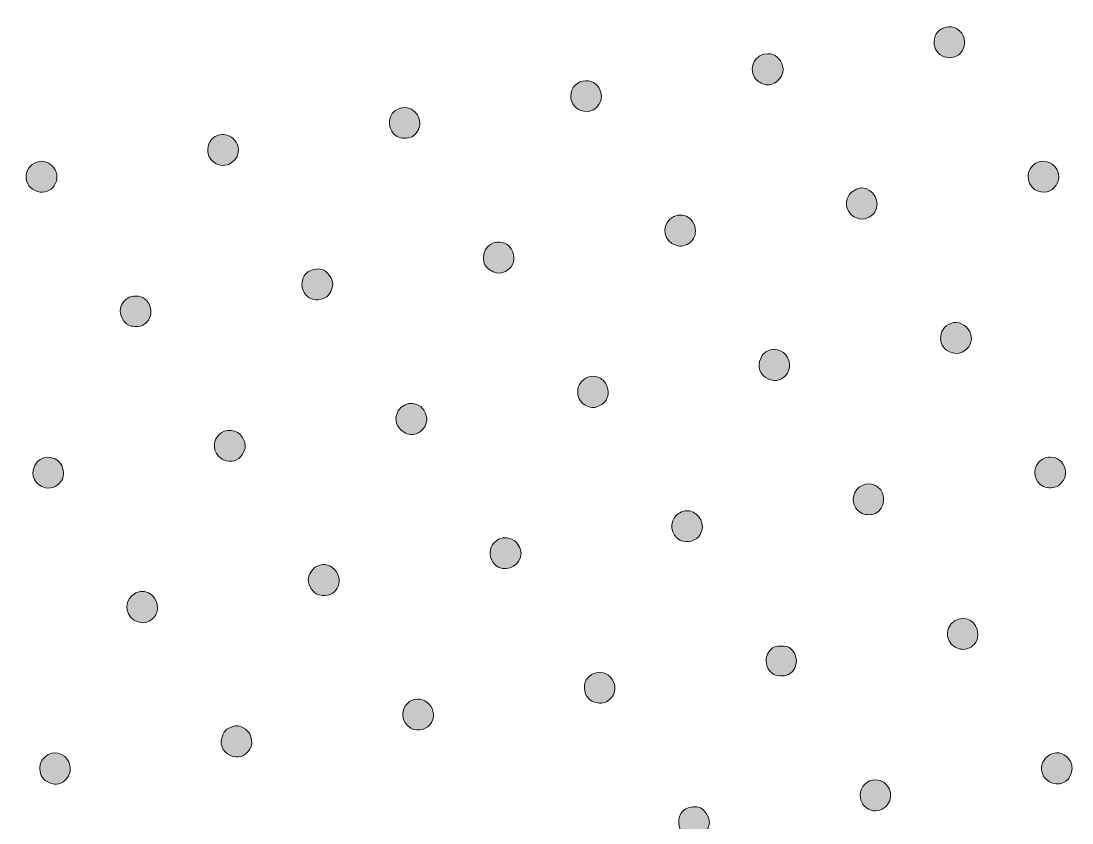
# Model space of a CAD drawing. Extents: x 0 to 500, y 2 to 498.
# Drawn here: x 123.6 to 236.4, y 411.9 to 498 of the extents above; entities that cross this region are included whole.
import ezdxf

# ---------------------------------------------------------------- set-up
doc = ezdxf.new("R2010")
doc.units = 0
doc.header["$MEASUREMENT"] = 0
doc.layers.add('LAYER_1', color=7, linetype='Continuous', lineweight=0)

# ---------------------------------------------------------------- blocks, each defined once
blk = doc.blocks.new('Block_0')
at = {"layer": 'LAYER_1', "true_color": 0x000000, "transparency": 33554687}
h = blk.add_hatch(color=18, dxfattribs=at)
h.dxf.hatch_style = 2
edge = h.paths.add_edge_path()
edge.add_spline(control_points=[(223.84, 494.18), (224.31, 494.34), (224.55, 494.57), (224.76, 495.02), (224.98, 495.5), (224.98, 495.95), (224.76, 496.44), (224.04, 498.02), (221.66, 497.53), (221.64, 495.8), (221.63, 495.01), (222.03, 494.44), (222.75, 494.18), (222.75, 494.18), (222.75, 494.18), (222.75, 494.18), (223.2, 494.02), (223.39, 494.02), (223.84, 494.18)], knot_values=[0, 0, 0, 0, 1, 1, 1, 2, 2, 2, 3, 3, 3, 4, 4, 4, 5, 5, 5, 6, 6, 6, 6], degree=3, periodic=0)
h = blk.add_hatch(color=18, dxfattribs=at)
h.dxf.hatch_style = 2
edge = h.paths.add_edge_path()
edge.add_spline(control_points=[(205.34, 492.32), (205.47, 492.66), (205.48, 492.8), (205.38, 493.17), (205.17, 494.01), (204.58, 494.51), (203.79, 494.51), (202.49, 494.51), (201.7, 493.1), (202.36, 491.96), (202.54, 491.67), (202.97, 491.36), (203.39, 491.23), (203.74, 491.13), (203.78, 491.13), (204.21, 491.24), (204.69, 491.37), (205.15, 491.81), (205.34, 492.32)], knot_values=[0, 0, 0, 0, 1, 1, 1, 2, 2, 2, 3, 3, 3, 4, 4, 4, 5, 5, 5, 6, 6, 6, 6], degree=3, periodic=0)
h = blk.add_hatch(color=18, dxfattribs=at)
h.dxf.hatch_style = 2
edge = h.paths.add_edge_path()
edge.add_spline(control_points=[(184.27, 491.61), (183.36, 491.61), (182.64, 490.87), (182.64, 489.94), (182.64, 489.15), (183.23, 488.47), (184.03, 488.33), (185.46, 488.09), (186.44, 489.62), (185.65, 490.87), (185.33, 491.37), (184.89, 491.61), (184.27, 491.61)], knot_values=[0, 0, 0, 0, 1, 1, 1, 2, 2, 2, 3, 3, 3, 4, 4, 4, 4], degree=3, periodic=0)
h = blk.add_hatch(color=18, dxfattribs=at)
h.dxf.hatch_style = 2
edge = h.paths.add_edge_path()
edge.add_spline(control_points=[(166.45, 487), (166.45, 488.42), (164.89, 489.23), (163.77, 488.38), (162.88, 487.69), (163, 486.15), (164, 485.62), (164.43, 485.4), (165.14, 485.38), (165.58, 485.59), (166.04, 485.81), (166.45, 486.47), (166.45, 487)], knot_values=[0, 0, 0, 0, 1, 1, 1, 2, 2, 2, 3, 3, 3, 4, 4, 4, 4], degree=3, periodic=0)
h = blk.add_hatch(color=18, dxfattribs=at)
h.dxf.hatch_style = 2
edge = h.paths.add_edge_path()
edge.add_spline(control_points=[(143.71, 484.54), (143.54, 483.81), (143.85, 483.12), (144.52, 482.74), (145.84, 481.99), (147.39, 483.31), (146.85, 484.73), (146.25, 486.29), (144.08, 486.16), (143.71, 484.54)], knot_values=[0, 0, 0, 0, 1, 1, 1, 2, 2, 2, 3, 3, 3, 3], degree=3, periodic=0)
h = blk.add_hatch(color=18, dxfattribs=at)
h.dxf.hatch_style = 2
edge = h.paths.add_edge_path()
edge.add_spline(control_points=[(125.62, 482.95), (123.96, 482.69), (123.63, 480.5), (125.14, 479.81), (126.6, 479.14), (128.01, 480.62), (127.28, 482.06), (126.99, 482.65), (126.24, 483.05), (125.62, 482.95)], knot_values=[0, 0, 0, 0, 1, 1, 1, 2, 2, 2, 3, 3, 3, 3], degree=3, periodic=0)
h = blk.add_hatch(color=18, dxfattribs=at)
h.dxf.hatch_style = 2
edge = h.paths.add_edge_path()
edge.add_spline(control_points=[(234.84, 482.04), (234.35, 483.06), (233, 483.29), (232.2, 482.49), (231.37, 481.66), (231.72, 480.1), (232.81, 479.75), (233.73, 479.46), (234.54, 479.82), (234.9, 480.68), (235.09, 481.15), (235.08, 481.55), (234.84, 482.04)], knot_values=[0, 0, 0, 0, 1, 1, 1, 2, 2, 2, 3, 3, 3, 4, 4, 4, 4], degree=3, periodic=0)
h = blk.add_hatch(color=18, dxfattribs=at)
h.dxf.hatch_style = 2
edge = h.paths.add_edge_path()
edge.add_spline(control_points=[(213.88, 480.1), (213.44, 480.1), (212.77, 479.74), (212.52, 479.37), (211.9, 478.43), (212.31, 477.21), (213.38, 476.84), (214.08, 476.6), (214.86, 476.87), (215.28, 477.5), (215.97, 478.55), (215.14, 480.1), (213.88, 480.1)], knot_values=[0, 0, 0, 0, 1, 1, 1, 2, 2, 2, 3, 3, 3, 4, 4, 4, 4], degree=3, periodic=0)
h = blk.add_hatch(color=18, dxfattribs=at)
h.dxf.hatch_style = 2
edge = h.paths.add_edge_path()
edge.add_spline(control_points=[(196.02, 475.46), (196.02, 476.98), (194.35, 477.76), (193.27, 476.75), (192.34, 475.87), (192.68, 474.37), (193.91, 473.94), (194.47, 473.75), (195.04, 473.87), (195.49, 474.29), (195.87, 474.63), (196.02, 474.97), (196.02, 475.46)], knot_values=[0, 0, 0, 0, 1, 1, 1, 2, 2, 2, 3, 3, 3, 4, 4, 4, 4], degree=3, periodic=0)
h = blk.add_hatch(color=18, dxfattribs=at)
h.dxf.hatch_style = 2
edge = h.paths.add_edge_path()
edge.add_spline(control_points=[(176.05, 473.81), (175.36, 474.58), (174.01, 474.41), (173.5, 473.5), (173.24, 473.06), (173.21, 472.27), (173.42, 471.86), (173.58, 471.55), (174.04, 471.19), (174.45, 471.04), (175.05, 470.82), (175.81, 471.08), (176.24, 471.64), (176.72, 472.26), (176.64, 473.17), (176.05, 473.81)], knot_values=[0, 0, 0, 0, 1, 1, 1, 2, 2, 2, 3, 3, 3, 4, 4, 4, 5, 5, 5, 5], degree=3, periodic=0)
h = blk.add_hatch(color=18, dxfattribs=at)
h.dxf.hatch_style = 2
edge = h.paths.add_edge_path()
edge.add_spline(control_points=[(157.09, 469.72), (157.09, 470.39), (156.49, 471.21), (155.91, 471.36), (155.46, 471.47), (154.78, 471.34), (154.43, 471.08), (153.99, 470.74), (153.79, 470.33), (153.79, 469.76), (153.79, 469.21), (153.98, 468.8), (154.38, 468.46), (154.65, 468.23), (154.78, 468.18), (155.27, 468.1), (155.56, 468.05), (156.16, 468.2), (156.44, 468.41), (156.77, 468.64), (157.09, 469.3), (157.09, 469.72)], knot_values=[0, 0, 0, 0, 1, 1, 1, 2, 2, 2, 3, 3, 3, 4, 4, 4, 5, 5, 5, 6, 6, 6, 7, 7, 7, 7], degree=3, periodic=0)
h = blk.add_hatch(color=18, dxfattribs=at)
h.dxf.hatch_style = 2
edge = h.paths.add_edge_path()
edge.add_spline(control_points=[(136.69, 465.36), (137.35, 465.7), (137.72, 466.51), (137.53, 467.21), (137.31, 468.04), (136.75, 468.49), (135.94, 468.49), (135.38, 468.49), (135.04, 468.34), (134.65, 467.9), (133.96, 467.1), (134.3, 465.72), (135.29, 465.32), (135.29, 465.32), (135.29, 465.32), (135.29, 465.32), (135.64, 465.18), (136.39, 465.2), (136.69, 465.36)], knot_values=[0, 0, 0, 0, 1, 1, 1, 2, 2, 2, 3, 3, 3, 4, 4, 4, 5, 5, 5, 6, 6, 6, 6], degree=3, periodic=0)
h = blk.add_hatch(color=18, dxfattribs=at)
h.dxf.hatch_style = 2
edge = h.paths.add_edge_path()
edge.add_spline(control_points=[(223.71, 465.64), (222.11, 465.3), (221.83, 463.17), (223.29, 462.49), (224.57, 461.89), (225.95, 463.03), (225.59, 464.37), (225.37, 465.2), (224.47, 465.8), (223.71, 465.64)], knot_values=[0, 0, 0, 0, 1, 1, 1, 2, 2, 2, 3, 3, 3, 3], degree=3, periodic=0)
h = blk.add_hatch(color=18, dxfattribs=at)
h.dxf.hatch_style = 2
edge = h.paths.add_edge_path()
edge.add_spline(control_points=[(205.16, 462.61), (204.68, 462.82), (204.36, 462.83), (203.9, 462.64), (203.44, 462.45), (203.23, 462.25), (203.03, 461.8), (202.61, 460.9), (202.94, 460.01), (203.83, 459.59), (204.61, 459.23), (205.48, 459.5), (205.91, 460.23), (206.4, 461.08), (206.05, 462.2), (205.16, 462.61)], knot_values=[0, 0, 0, 0, 1, 1, 1, 2, 2, 2, 3, 3, 3, 4, 4, 4, 5, 5, 5, 5], degree=3, periodic=0)
h = blk.add_hatch(color=18, dxfattribs=at)
h.dxf.hatch_style = 2
edge = h.paths.add_edge_path()
edge.add_spline(control_points=[(186.52, 458.83), (186.33, 459.28), (186.14, 459.49), (185.71, 459.71), (185.08, 460.03), (184.34, 459.89), (183.84, 459.36), (183.52, 459.01), (183.39, 458.67), (183.39, 458.14), (183.39, 457.47), (183.75, 456.96), (184.42, 456.67), (184.85, 456.48), (185.23, 456.49), (185.68, 456.69), (186.55, 457.09), (186.89, 457.96), (186.52, 458.83)], knot_values=[0, 0, 0, 0, 1, 1, 1, 2, 2, 2, 3, 3, 3, 4, 4, 4, 5, 5, 5, 6, 6, 6, 6], degree=3, periodic=0)
h = blk.add_hatch(color=18, dxfattribs=at)
h.dxf.hatch_style = 2
edge = h.paths.add_edge_path()
edge.add_spline(control_points=[(166.88, 456.24), (166.09, 457.44), (164.23, 457.09), (163.92, 455.69), (163.74, 454.92), (164.14, 454.15), (164.91, 453.79), (165.38, 453.57), (165.74, 453.57), (166.22, 453.79), (167.16, 454.22), (167.47, 455.35), (166.88, 456.24)], knot_values=[0, 0, 0, 0, 1, 1, 1, 2, 2, 2, 3, 3, 3, 4, 4, 4, 4], degree=3, periodic=0)
h = blk.add_hatch(color=18, dxfattribs=at)
h.dxf.hatch_style = 2
edge = h.paths.add_edge_path()
edge.add_spline(control_points=[(147.42, 453.29), (146.9, 454.23), (145.51, 454.36), (144.81, 453.54), (143.98, 452.55), (144.4, 451.18), (145.65, 450.81), (146.42, 450.58), (147.2, 450.98), (147.56, 451.8), (147.78, 452.3), (147.74, 452.72), (147.42, 453.29)], knot_values=[0, 0, 0, 0, 1, 1, 1, 2, 2, 2, 3, 3, 3, 4, 4, 4, 4], degree=3, periodic=0)
h = blk.add_hatch(color=18, dxfattribs=at)
h.dxf.hatch_style = 2
edge = h.paths.add_edge_path()
edge.add_spline(control_points=[(127.94, 450.4), (127.31, 451.48), (125.64, 451.43), (125.1, 450.31), (124.59, 449.27), (125.13, 448.16), (126.24, 447.91), (126.96, 447.75), (127.71, 448.12), (128.07, 448.81), (128.26, 449.19), (128.2, 449.96), (127.94, 450.4)], knot_values=[0, 0, 0, 0, 1, 1, 1, 2, 2, 2, 3, 3, 3, 4, 4, 4, 4], degree=3, periodic=0)
h = blk.add_hatch(color=18, dxfattribs=at)
h.dxf.hatch_style = 2
edge = h.paths.add_edge_path()
edge.add_spline(control_points=[(235.7, 449.95), (235.5, 450.71), (234.89, 451.19), (234.11, 451.2), (233.59, 451.2), (233.19, 451.02), (232.86, 450.63), (232.14, 449.77), (232.39, 448.55), (233.38, 448.06), (233.84, 447.84), (234.57, 447.86), (234.96, 448.12), (235.6, 448.56), (235.89, 449.26), (235.7, 449.95)], knot_values=[0, 0, 0, 0, 1, 1, 1, 2, 2, 2, 3, 3, 3, 4, 4, 4, 5, 5, 5, 5], degree=3, periodic=0)
h = blk.add_hatch(color=18, dxfattribs=at)
h.dxf.hatch_style = 2
edge = h.paths.add_edge_path()
edge.add_spline(control_points=[(215.62, 447.99), (214.81, 448.62), (213.6, 448.34), (213.15, 447.41), (212.73, 446.53), (213.07, 445.53), (213.94, 445.14), (214.33, 444.97), (214.97, 444.98), (215.36, 445.16), (216.39, 445.65), (216.54, 447.27), (215.62, 447.99)], knot_values=[0, 0, 0, 0, 1, 1, 1, 2, 2, 2, 3, 3, 3, 4, 4, 4, 4], degree=3, periodic=0)
h = blk.add_hatch(color=18, dxfattribs=at)
h.dxf.hatch_style = 2
edge = h.paths.add_edge_path()
edge.add_spline(control_points=[(195.4, 445.43), (195, 445.51), (194.41, 445.34), (194.05, 445.03), (193.18, 444.3), (193.35, 442.81), (194.36, 442.3), (195.15, 441.9), (196.15, 442.19), (196.58, 442.96), (197.1, 443.9), (196.48, 445.2), (195.4, 445.43)], knot_values=[0, 0, 0, 0, 1, 1, 1, 2, 2, 2, 3, 3, 3, 4, 4, 4, 4], degree=3, periodic=0)
h = blk.add_hatch(color=18, dxfattribs=at)
h.dxf.hatch_style = 2
edge = h.paths.add_edge_path()
edge.add_spline(control_points=[(176.57, 442.25), (175.27, 443.09), (173.71, 442.01), (174.04, 440.5), (174.16, 439.97), (174.42, 439.64), (174.89, 439.4), (175.98, 438.85), (177.3, 439.66), (177.3, 440.88), (177.31, 441.35), (176.96, 441.99), (176.57, 442.25)], knot_values=[0, 0, 0, 0, 1, 1, 1, 2, 2, 2, 3, 3, 3, 4, 4, 4, 4], degree=3, periodic=0)
h = blk.add_hatch(color=18, dxfattribs=at)
h.dxf.hatch_style = 2
edge = h.paths.add_edge_path()
edge.add_spline(control_points=[(155.21, 439.37), (154.86, 439.14), (154.47, 438.46), (154.47, 438.09), (154.47, 437.34), (154.99, 436.59), (155.62, 436.41), (157.38, 435.9), (158.54, 437.88), (157.24, 439.17), (156.66, 439.76), (155.91, 439.83), (155.21, 439.37)], knot_values=[0, 0, 0, 0, 1, 1, 1, 2, 2, 2, 3, 3, 3, 4, 4, 4, 4], degree=3, periodic=0)
h = blk.add_hatch(color=18, dxfattribs=at)
h.dxf.hatch_style = 2
edge = h.paths.add_edge_path()
edge.add_spline(control_points=[(138.28, 435.04), (138.28, 436.56), (136.62, 437.33), (135.53, 436.32), (134.62, 435.47), (134.93, 433.96), (136.1, 433.54), (136.73, 433.31), (137.3, 433.42), (137.75, 433.85), (138.13, 434.21), (138.28, 434.55), (138.28, 435.04)], knot_values=[0, 0, 0, 0, 1, 1, 1, 2, 2, 2, 3, 3, 3, 4, 4, 4, 4], degree=3, periodic=0)
h = blk.add_hatch(color=18, dxfattribs=at)
h.dxf.hatch_style = 2
edge = h.paths.add_edge_path()
edge.add_spline(control_points=[(226.34, 432.21), (226.34, 433.55), (224.93, 434.33), (223.83, 433.61), (222.58, 432.81), (222.94, 430.93), (224.41, 430.6), (224.95, 430.47), (225.56, 430.67), (225.93, 431.08), (226.25, 431.43), (226.34, 431.68), (226.34, 432.21)], knot_values=[0, 0, 0, 0, 1, 1, 1, 2, 2, 2, 3, 3, 3, 4, 4, 4, 4], degree=3, periodic=0)
h = blk.add_hatch(color=18, dxfattribs=at)
h.dxf.hatch_style = 2
edge = h.paths.add_edge_path()
edge.add_spline(control_points=[(206.2, 427.96), (207.08, 428.59), (207.08, 430.03), (206.2, 430.7), (205.94, 430.89), (205.79, 430.92), (205.24, 430.92), (204.7, 430.92), (204.53, 430.88), (204.28, 430.71), (203.31, 430.02), (203.4, 428.44), (204.43, 427.88), (204.43, 427.88), (204.43, 427.88), (204.43, 427.88), (204.9, 427.62), (205.78, 427.66), (206.2, 427.96)], knot_values=[0, 0, 0, 0, 1, 1, 1, 2, 2, 2, 3, 3, 3, 4, 4, 4, 5, 5, 5, 6, 6, 6, 6], degree=3, periodic=0)
h = blk.add_hatch(color=18, dxfattribs=at)
h.dxf.hatch_style = 2
edge = h.paths.add_edge_path()
edge.add_spline(control_points=[(187.1, 427.33), (186.06, 428.86), (183.8, 427.93), (184.14, 426.1), (184.23, 425.61), (184.47, 425.27), (184.94, 425.01), (185.37, 424.76), (186.07, 424.73), (186.47, 424.93), (187.37, 425.4), (187.67, 426.5), (187.1, 427.33)], knot_values=[0, 0, 0, 0, 1, 1, 1, 2, 2, 2, 3, 3, 3, 4, 4, 4, 4], degree=3, periodic=0)
h = blk.add_hatch(color=18, dxfattribs=at)
h.dxf.hatch_style = 2
edge = h.paths.add_edge_path()
edge.add_spline(control_points=[(165.09, 424.73), (164.31, 423.96), (164.5, 422.66), (165.47, 422.1), (166.21, 421.67), (167.32, 421.98), (167.7, 422.72), (168.57, 424.42), (166.42, 426.07), (165.09, 424.73)], knot_values=[0, 0, 0, 0, 1, 1, 1, 2, 2, 2, 3, 3, 3, 3], degree=3, periodic=0)
h = blk.add_hatch(color=18, dxfattribs=at)
h.dxf.hatch_style = 2
edge = h.paths.add_edge_path()
edge.add_spline(control_points=[(147.42, 422.18), (146.95, 422.4), (146.62, 422.41), (146.17, 422.22), (145.7, 422.02), (145.49, 421.82), (145.29, 421.38), (144.88, 420.48), (145.2, 419.58), (146.1, 419.17), (146.88, 418.81), (147.74, 419.07), (148.17, 419.8), (148.67, 420.65), (148.31, 421.78), (147.42, 422.18)], knot_values=[0, 0, 0, 0, 1, 1, 1, 2, 2, 2, 3, 3, 3, 4, 4, 4, 5, 5, 5, 5], degree=3, periodic=0)
h = blk.add_hatch(color=18, dxfattribs=at)
h.dxf.hatch_style = 2
edge = h.paths.add_edge_path()
edge.add_spline(control_points=[(126.24, 419.06), (125.83, 418.7), (125.65, 418.29), (125.65, 417.73), (125.65, 417.05), (126.01, 416.53), (126.68, 416.24), (128.07, 415.64), (129.39, 417.07), (128.75, 418.49), (128.3, 419.47), (127.04, 419.76), (126.24, 419.06)], knot_values=[0, 0, 0, 0, 1, 1, 1, 2, 2, 2, 3, 3, 3, 4, 4, 4, 4], degree=3, periodic=0)
h = blk.add_hatch(color=18, dxfattribs=at)
h.dxf.hatch_style = 2
edge = h.paths.add_edge_path()
edge.add_spline(control_points=[(235.84, 419.07), (234.53, 420.22), (232.55, 418.61), (233.36, 417.03), (233.55, 416.65), (233.88, 416.37), (234.34, 416.21), (235.39, 415.83), (236.45, 416.62), (236.45, 417.78), (236.45, 418.34), (236.29, 418.68), (235.84, 419.07)], knot_values=[0, 0, 0, 0, 1, 1, 1, 2, 2, 2, 3, 3, 3, 4, 4, 4, 4], degree=3, periodic=0)
h = blk.add_hatch(color=18, dxfattribs=at)
h.dxf.hatch_style = 2
edge = h.paths.add_edge_path()
edge.add_spline(control_points=[(215.38, 416.56), (214.45, 416.56), (213.71, 415.84), (213.71, 414.93), (213.71, 414.14), (214.11, 413.58), (214.88, 413.3), (215.47, 413.08), (216.24, 413.34), (216.66, 413.89), (217.46, 414.94), (216.68, 416.56), (215.38, 416.56)], knot_values=[0, 0, 0, 0, 1, 1, 1, 2, 2, 2, 3, 3, 3, 4, 4, 4, 4], degree=3, periodic=0)
h = blk.add_hatch(color=18, dxfattribs=at)
h.dxf.hatch_style = 2
edge = h.paths.add_edge_path()
edge.add_spline(control_points=[(197.52, 411.98), (197.51, 412.65), (196.92, 413.48), (196.34, 413.62), (195.89, 413.74), (195.2, 413.6), (194.85, 413.34), (194.41, 413), (194.23, 412.62), (194.23, 412.02), (194.23, 411.21), (194.63, 410.66), (195.38, 410.43), (195.88, 410.27), (196.34, 410.34), (196.78, 410.62), (197.17, 410.87), (197.52, 411.51), (197.52, 411.98)], knot_values=[0, 0, 0, 0, 1, 1, 1, 2, 2, 2, 3, 3, 3, 4, 4, 4, 5, 5, 5, 6, 6, 6, 6], degree=3, periodic=0)
at = {"layer": 'LAYER_1'}
for points, knots in [([(223.84, 494.18), (224.31, 494.34), (224.55, 494.57), (224.76, 495.02), (224.98, 495.5), (224.98, 495.95), (224.76, 496.44), (224.04, 498.02), (221.66, 497.53), (221.64, 495.8), (221.63, 495.01), (222.03, 494.44), (222.75, 494.18), (222.75, 494.18), (222.75, 494.18), (222.75, 494.18), (223.2, 494.02), (223.39, 494.02), (223.84, 494.18)], [0, 0, 0, 0, 1, 1, 1, 2, 2, 2, 3, 3, 3, 4, 4, 4, 5, 5, 5, 6, 6, 6, 6]), ([(205.34, 492.32), (205.47, 492.66), (205.48, 492.8), (205.38, 493.17), (205.17, 494.01), (204.58, 494.51), (203.79, 494.51), (202.49, 494.51), (201.7, 493.1), (202.36, 491.96), (202.54, 491.67), (202.97, 491.36), (203.39, 491.23), (203.74, 491.13), (203.78, 491.13), (204.21, 491.24), (204.69, 491.37), (205.15, 491.81), (205.34, 492.32)], [0, 0, 0, 0, 1, 1, 1, 2, 2, 2, 3, 3, 3, 4, 4, 4, 5, 5, 5, 6, 6, 6, 6]), ([(184.27, 491.61), (183.36, 491.61), (182.64, 490.87), (182.64, 489.94), (182.64, 489.15), (183.23, 488.47), (184.03, 488.33), (185.46, 488.09), (186.44, 489.62), (185.65, 490.87), (185.33, 491.37), (184.89, 491.61), (184.27, 491.61)], [0, 0, 0, 0, 1, 1, 1, 2, 2, 2, 3, 3, 3, 4, 4, 4, 4]), ([(166.45, 487), (166.45, 488.42), (164.89, 489.23), (163.77, 488.38), (162.88, 487.69), (163, 486.15), (164, 485.62), (164.43, 485.4), (165.14, 485.38), (165.58, 485.59), (166.04, 485.81), (166.45, 486.47), (166.45, 487)], [0, 0, 0, 0, 1, 1, 1, 2, 2, 2, 3, 3, 3, 4, 4, 4, 4]), ([(143.71, 484.54), (143.54, 483.81), (143.85, 483.12), (144.52, 482.74), (145.84, 481.99), (147.39, 483.31), (146.85, 484.73), (146.25, 486.29), (144.08, 486.16), (143.71, 484.54)], [0, 0, 0, 0, 1, 1, 1, 2, 2, 2, 3, 3, 3, 3]), ([(125.62, 482.95), (123.96, 482.69), (123.63, 480.5), (125.14, 479.81), (126.6, 479.14), (128.01, 480.62), (127.28, 482.06), (126.99, 482.65), (126.24, 483.05), (125.62, 482.95)], [0, 0, 0, 0, 1, 1, 1, 2, 2, 2, 3, 3, 3, 3]), ([(234.84, 482.04), (234.35, 483.06), (233, 483.29), (232.2, 482.49), (231.37, 481.66), (231.72, 480.1), (232.81, 479.75), (233.73, 479.46), (234.54, 479.82), (234.9, 480.68), (235.09, 481.15), (235.08, 481.55), (234.84, 482.04)], [0, 0, 0, 0, 1, 1, 1, 2, 2, 2, 3, 3, 3, 4, 4, 4, 4]), ([(213.88, 480.1), (213.44, 480.1), (212.77, 479.74), (212.52, 479.37), (211.9, 478.43), (212.31, 477.21), (213.38, 476.84), (214.08, 476.6), (214.86, 476.87), (215.28, 477.5), (215.97, 478.55), (215.14, 480.1), (213.88, 480.1)], [0, 0, 0, 0, 1, 1, 1, 2, 2, 2, 3, 3, 3, 4, 4, 4, 4]), ([(196.02, 475.46), (196.02, 476.98), (194.35, 477.76), (193.27, 476.75), (192.34, 475.87), (192.68, 474.37), (193.91, 473.94), (194.47, 473.75), (195.04, 473.87), (195.49, 474.29), (195.87, 474.63), (196.02, 474.97), (196.02, 475.46)], [0, 0, 0, 0, 1, 1, 1, 2, 2, 2, 3, 3, 3, 4, 4, 4, 4]), ([(176.05, 473.81), (175.36, 474.58), (174.01, 474.41), (173.5, 473.5), (173.24, 473.06), (173.21, 472.27), (173.42, 471.86), (173.58, 471.55), (174.04, 471.19), (174.45, 471.04), (175.05, 470.82), (175.81, 471.08), (176.24, 471.64), (176.72, 472.26), (176.64, 473.17), (176.05, 473.81)], [0, 0, 0, 0, 1, 1, 1, 2, 2, 2, 3, 3, 3, 4, 4, 4, 5, 5, 5, 5]), ([(157.09, 469.72), (157.09, 470.39), (156.49, 471.21), (155.91, 471.36), (155.46, 471.47), (154.78, 471.34), (154.43, 471.08), (153.99, 470.74), (153.79, 470.33), (153.79, 469.76), (153.79, 469.21), (153.98, 468.8), (154.38, 468.46), (154.65, 468.23), (154.78, 468.18), (155.27, 468.1), (155.56, 468.05), (156.16, 468.2), (156.44, 468.41), (156.77, 468.64), (157.09, 469.3), (157.09, 469.72)], [0, 0, 0, 0, 1, 1, 1, 2, 2, 2, 3, 3, 3, 4, 4, 4, 5, 5, 5, 6, 6, 6, 7, 7, 7, 7]), ([(136.69, 465.36), (137.35, 465.7), (137.72, 466.51), (137.53, 467.21), (137.31, 468.04), (136.75, 468.49), (135.94, 468.49), (135.38, 468.49), (135.04, 468.34), (134.65, 467.9), (133.96, 467.1), (134.3, 465.72), (135.29, 465.32), (135.29, 465.32), (135.29, 465.32), (135.29, 465.32), (135.64, 465.18), (136.39, 465.2), (136.69, 465.36)], [0, 0, 0, 0, 1, 1, 1, 2, 2, 2, 3, 3, 3, 4, 4, 4, 5, 5, 5, 6, 6, 6, 6]), ([(223.71, 465.64), (222.11, 465.3), (221.83, 463.17), (223.29, 462.49), (224.57, 461.89), (225.95, 463.03), (225.59, 464.37), (225.37, 465.2), (224.47, 465.8), (223.71, 465.64)], [0, 0, 0, 0, 1, 1, 1, 2, 2, 2, 3, 3, 3, 3]), ([(205.16, 462.61), (204.68, 462.82), (204.36, 462.83), (203.9, 462.64), (203.44, 462.45), (203.23, 462.25), (203.03, 461.8), (202.61, 460.9), (202.94, 460.01), (203.83, 459.59), (204.61, 459.23), (205.48, 459.5), (205.91, 460.23), (206.4, 461.08), (206.05, 462.2), (205.16, 462.61)], [0, 0, 0, 0, 1, 1, 1, 2, 2, 2, 3, 3, 3, 4, 4, 4, 5, 5, 5, 5]), ([(186.52, 458.83), (186.33, 459.28), (186.14, 459.49), (185.71, 459.71), (185.08, 460.03), (184.34, 459.89), (183.84, 459.36), (183.52, 459.01), (183.39, 458.67), (183.39, 458.14), (183.39, 457.47), (183.75, 456.96), (184.42, 456.67), (184.85, 456.48), (185.23, 456.49), (185.68, 456.69), (186.55, 457.09), (186.89, 457.96), (186.52, 458.83)], [0, 0, 0, 0, 1, 1, 1, 2, 2, 2, 3, 3, 3, 4, 4, 4, 5, 5, 5, 6, 6, 6, 6]), ([(166.88, 456.24), (166.09, 457.44), (164.23, 457.09), (163.92, 455.69), (163.74, 454.92), (164.14, 454.15), (164.91, 453.79), (165.38, 453.57), (165.74, 453.57), (166.22, 453.79), (167.16, 454.22), (167.47, 455.35), (166.88, 456.24)], [0, 0, 0, 0, 1, 1, 1, 2, 2, 2, 3, 3, 3, 4, 4, 4, 4]), ([(147.42, 453.29), (146.9, 454.23), (145.51, 454.36), (144.81, 453.54), (143.98, 452.55), (144.4, 451.18), (145.65, 450.81), (146.42, 450.58), (147.2, 450.98), (147.56, 451.8), (147.78, 452.3), (147.74, 452.72), (147.42, 453.29)], [0, 0, 0, 0, 1, 1, 1, 2, 2, 2, 3, 3, 3, 4, 4, 4, 4]), ([(127.94, 450.4), (127.31, 451.48), (125.64, 451.43), (125.1, 450.31), (124.59, 449.27), (125.13, 448.16), (126.24, 447.91), (126.96, 447.75), (127.71, 448.12), (128.07, 448.81), (128.26, 449.19), (128.2, 449.96), (127.94, 450.4)], [0, 0, 0, 0, 1, 1, 1, 2, 2, 2, 3, 3, 3, 4, 4, 4, 4]), ([(235.7, 449.95), (235.5, 450.71), (234.89, 451.19), (234.11, 451.2), (233.59, 451.2), (233.19, 451.02), (232.86, 450.63), (232.14, 449.77), (232.39, 448.55), (233.38, 448.06), (233.84, 447.84), (234.57, 447.86), (234.96, 448.12), (235.6, 448.56), (235.89, 449.26), (235.7, 449.95)], [0, 0, 0, 0, 1, 1, 1, 2, 2, 2, 3, 3, 3, 4, 4, 4, 5, 5, 5, 5]), ([(215.62, 447.99), (214.81, 448.62), (213.6, 448.34), (213.15, 447.41), (212.73, 446.53), (213.07, 445.53), (213.94, 445.14), (214.33, 444.97), (214.97, 444.98), (215.36, 445.16), (216.39, 445.65), (216.54, 447.27), (215.62, 447.99)], [0, 0, 0, 0, 1, 1, 1, 2, 2, 2, 3, 3, 3, 4, 4, 4, 4]), ([(195.4, 445.43), (195, 445.51), (194.41, 445.34), (194.05, 445.03), (193.18, 444.3), (193.35, 442.81), (194.36, 442.3), (195.15, 441.9), (196.15, 442.19), (196.58, 442.96), (197.1, 443.9), (196.48, 445.2), (195.4, 445.43)], [0, 0, 0, 0, 1, 1, 1, 2, 2, 2, 3, 3, 3, 4, 4, 4, 4]), ([(176.57, 442.25), (175.27, 443.09), (173.71, 442.01), (174.04, 440.5), (174.16, 439.97), (174.42, 439.64), (174.89, 439.4), (175.98, 438.85), (177.3, 439.66), (177.3, 440.88), (177.31, 441.35), (176.96, 441.99), (176.57, 442.25)], [0, 0, 0, 0, 1, 1, 1, 2, 2, 2, 3, 3, 3, 4, 4, 4, 4]), ([(155.21, 439.37), (154.86, 439.14), (154.47, 438.46), (154.47, 438.09), (154.47, 437.34), (154.99, 436.59), (155.62, 436.41), (157.38, 435.9), (158.54, 437.88), (157.24, 439.17), (156.66, 439.76), (155.91, 439.83), (155.21, 439.37)], [0, 0, 0, 0, 1, 1, 1, 2, 2, 2, 3, 3, 3, 4, 4, 4, 4]), ([(138.28, 435.04), (138.28, 436.56), (136.62, 437.33), (135.53, 436.32), (134.62, 435.47), (134.93, 433.96), (136.1, 433.54), (136.73, 433.31), (137.3, 433.42), (137.75, 433.85), (138.13, 434.21), (138.28, 434.55), (138.28, 435.04)], [0, 0, 0, 0, 1, 1, 1, 2, 2, 2, 3, 3, 3, 4, 4, 4, 4]), ([(226.34, 432.21), (226.34, 433.55), (224.93, 434.33), (223.83, 433.61), (222.58, 432.81), (222.94, 430.93), (224.41, 430.6), (224.95, 430.47), (225.56, 430.67), (225.93, 431.08), (226.25, 431.43), (226.34, 431.68), (226.34, 432.21)], [0, 0, 0, 0, 1, 1, 1, 2, 2, 2, 3, 3, 3, 4, 4, 4, 4]), ([(206.2, 427.96), (207.08, 428.59), (207.08, 430.03), (206.2, 430.7), (205.94, 430.89), (205.79, 430.92), (205.24, 430.92), (204.7, 430.92), (204.53, 430.88), (204.28, 430.71), (203.31, 430.02), (203.4, 428.44), (204.43, 427.88), (204.43, 427.88), (204.43, 427.88), (204.43, 427.88), (204.9, 427.62), (205.78, 427.66), (206.2, 427.96)], [0, 0, 0, 0, 1, 1, 1, 2, 2, 2, 3, 3, 3, 4, 4, 4, 5, 5, 5, 6, 6, 6, 6]), ([(187.1, 427.33), (186.06, 428.86), (183.8, 427.93), (184.14, 426.1), (184.23, 425.61), (184.47, 425.27), (184.94, 425.01), (185.37, 424.76), (186.07, 424.73), (186.47, 424.93), (187.37, 425.4), (187.67, 426.5), (187.1, 427.33)], [0, 0, 0, 0, 1, 1, 1, 2, 2, 2, 3, 3, 3, 4, 4, 4, 4]), ([(165.09, 424.73), (164.31, 423.96), (164.5, 422.66), (165.47, 422.1), (166.21, 421.67), (167.32, 421.98), (167.7, 422.72), (168.57, 424.42), (166.42, 426.07), (165.09, 424.73)], [0, 0, 0, 0, 1, 1, 1, 2, 2, 2, 3, 3, 3, 3]), ([(147.42, 422.18), (146.95, 422.4), (146.62, 422.41), (146.17, 422.22), (145.7, 422.02), (145.49, 421.82), (145.29, 421.38), (144.88, 420.48), (145.2, 419.58), (146.1, 419.17), (146.88, 418.81), (147.74, 419.07), (148.17, 419.8), (148.67, 420.65), (148.31, 421.78), (147.42, 422.18)], [0, 0, 0, 0, 1, 1, 1, 2, 2, 2, 3, 3, 3, 4, 4, 4, 5, 5, 5, 5]), ([(126.24, 419.06), (125.83, 418.7), (125.65, 418.29), (125.65, 417.73), (125.65, 417.05), (126.01, 416.53), (126.68, 416.24), (128.07, 415.64), (129.39, 417.07), (128.75, 418.49), (128.3, 419.47), (127.04, 419.76), (126.24, 419.06)], [0, 0, 0, 0, 1, 1, 1, 2, 2, 2, 3, 3, 3, 4, 4, 4, 4]), ([(235.84, 419.07), (234.53, 420.22), (232.55, 418.61), (233.36, 417.03), (233.55, 416.65), (233.88, 416.37), (234.34, 416.21), (235.39, 415.83), (236.45, 416.62), (236.45, 417.78), (236.45, 418.34), (236.29, 418.68), (235.84, 419.07)], [0, 0, 0, 0, 1, 1, 1, 2, 2, 2, 3, 3, 3, 4, 4, 4, 4]), ([(215.38, 416.56), (214.45, 416.56), (213.71, 415.84), (213.71, 414.93), (213.71, 414.14), (214.11, 413.58), (214.88, 413.3), (215.47, 413.08), (216.24, 413.34), (216.66, 413.89), (217.46, 414.94), (216.68, 416.56), (215.38, 416.56)], [0, 0, 0, 0, 1, 1, 1, 2, 2, 2, 3, 3, 3, 4, 4, 4, 4]), ([(197.52, 411.98), (197.51, 412.65), (196.92, 413.48), (196.34, 413.62), (195.89, 413.74), (195.2, 413.6), (194.85, 413.34), (194.41, 413), (194.23, 412.62), (194.23, 412.02), (194.23, 411.21), (194.63, 410.66), (195.38, 410.43), (195.88, 410.27), (196.34, 410.34), (196.78, 410.62), (197.17, 410.87), (197.52, 411.51), (197.52, 411.98)], [0, 0, 0, 0, 1, 1, 1, 2, 2, 2, 3, 3, 3, 4, 4, 4, 5, 5, 5, 6, 6, 6, 6])]:
    blk.add_open_spline(points, degree=3, knots=knots, dxfattribs=at)

msp = doc.modelspace()

# ---------------------------------------------------------------- block references
at = {"layer": 'LAYER_1'}
msp.add_blockref('Block_0', (0, 0), dxfattribs=at)

doc.saveas('drawing.dxf')
